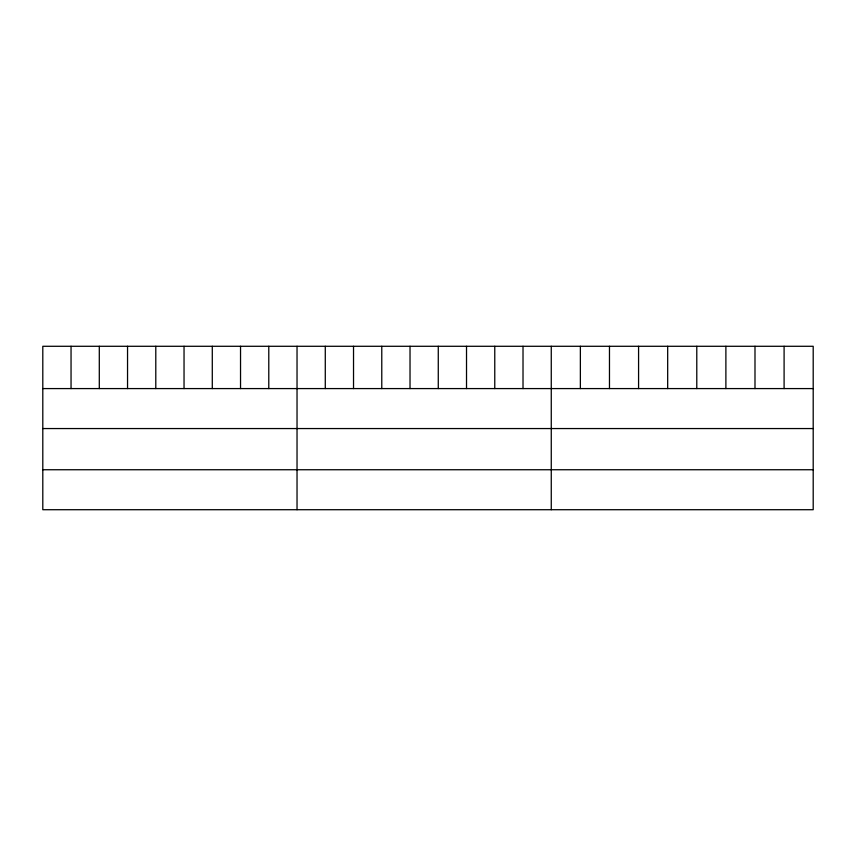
<?xml version="1.0" encoding="UTF-8"?>
<svg xmlns="http://www.w3.org/2000/svg" width="856" height="856" viewBox="0 0 856 856"><rect width="100%" height="100%" fill="white"/><g stroke="black" fill="none" stroke-linecap="round" stroke-linejoin="round"><path stroke-width="1.28" d="M813.2 388.581L813.2 509.716L42.8 509.716L42.8 346.284L813.2 346.284L813.2 388.581L42.8 388.581M42.8 428.556L813.2 428.556M42.8 469.741L813.2 469.741M784.096 346.284L784.096 388.581M754.992 346.284L754.992 388.581M725.888 346.284L725.888 388.581M696.784 346.284L696.784 388.581M667.68 346.284L667.68 388.581M638.576 346.284L638.576 388.581M609.472 346.284L609.472 388.581M580.368 346.284L580.368 388.581M551.264 346.284L551.264 509.716M523.016 346.284L523.016 388.581M494.768 346.284L494.768 388.581M466.52 346.284L466.52 388.581M438.272 346.284L438.272 388.581M410.024 346.284L410.024 388.581M381.776 346.284L381.776 388.581M353.528 346.284L353.528 388.581M325.28 346.284L325.28 388.581M297.032 346.284L297.032 509.716M268.784 346.284L268.784 388.581M240.536 346.284L240.536 388.581M212.288 346.284L212.288 388.581M184.04 346.284L184.04 388.581M155.792 346.284L155.792 388.581M127.544 346.284L127.544 388.581M99.296 346.284L99.296 388.581M71.048 346.284L71.048 388.581"/></g></svg>
